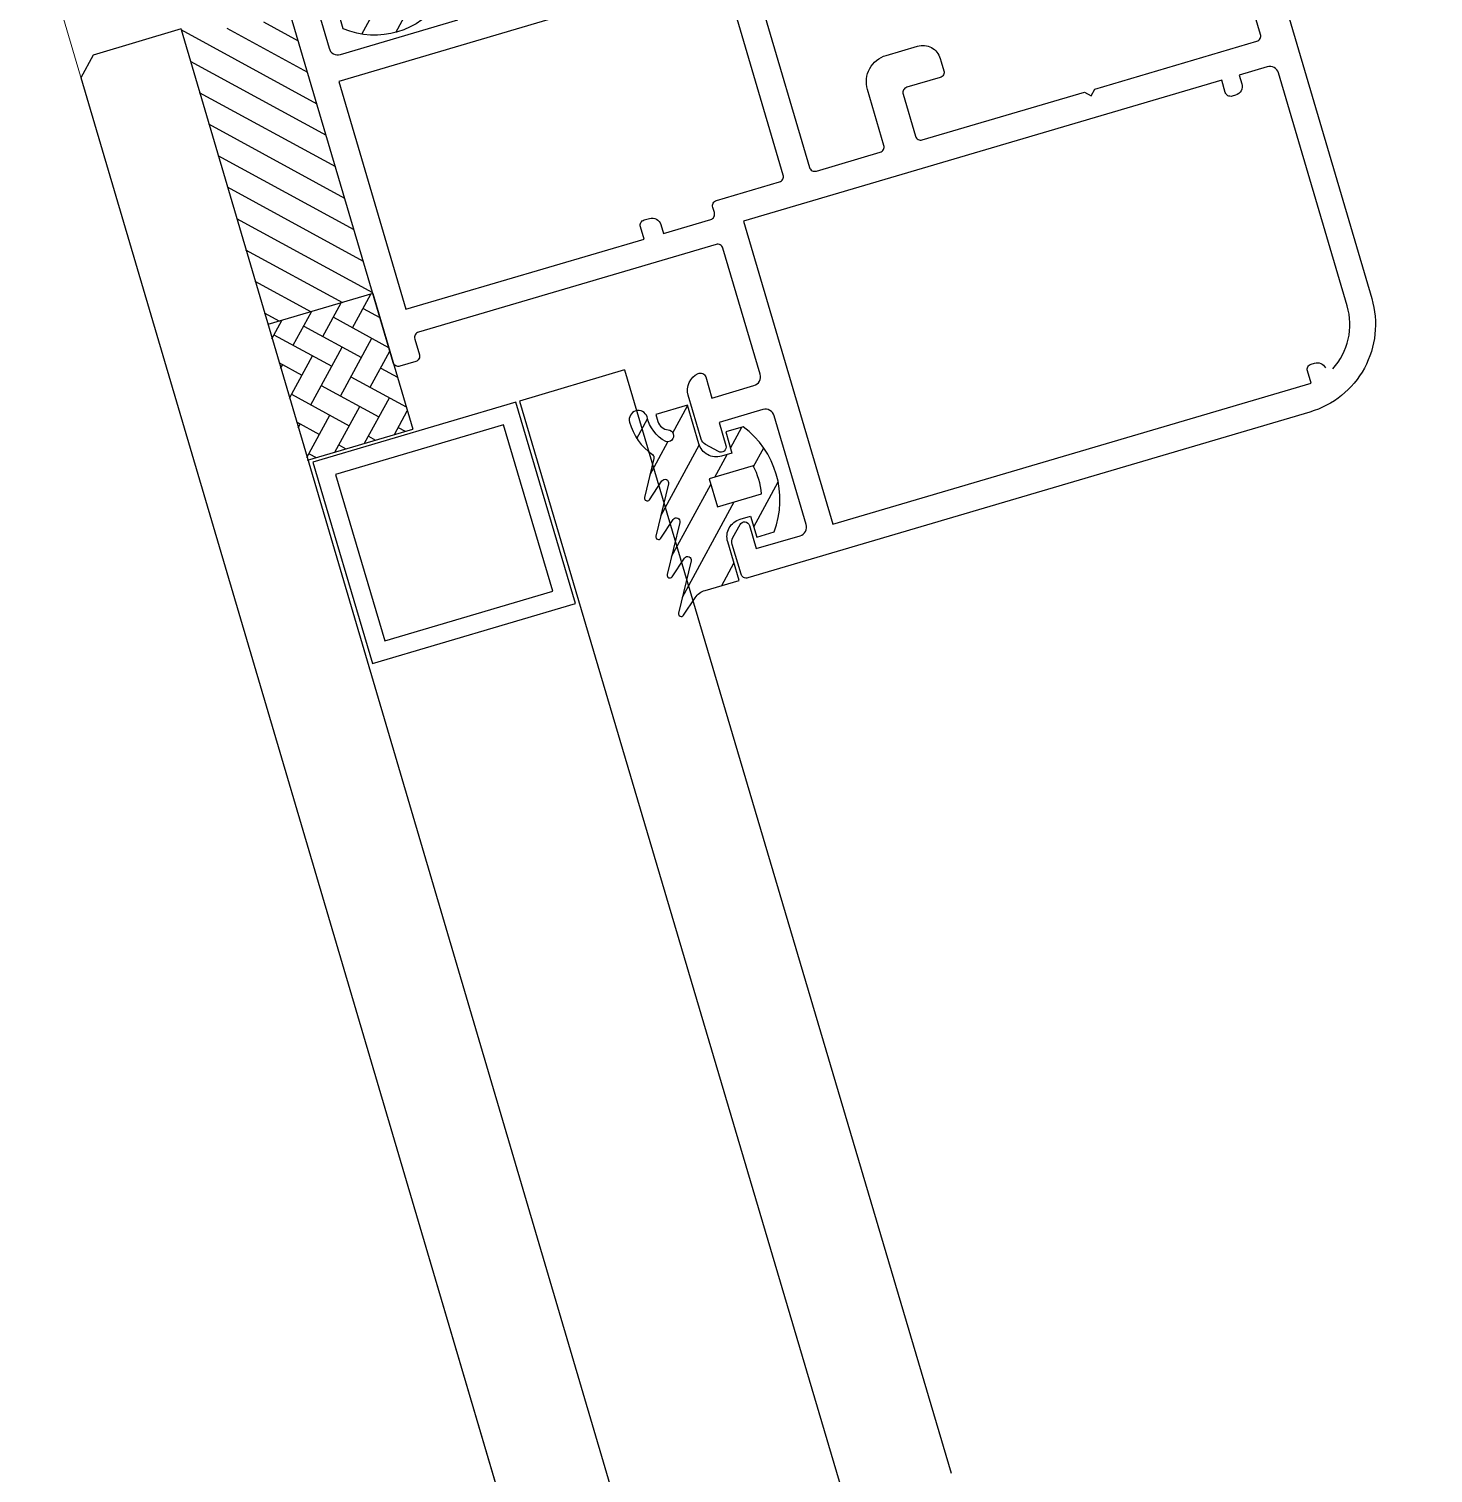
# Model space of a CAD drawing. Header units: millimetres. Extents: x 62878 to 70819, y -67946 to -61850.
# Drawn here: x 63662.3 to 63669.99, y -65550.68 to -65542.77 of the extents above; entities that cross this region are included whole.
import ezdxf

# ---------------------------------------------------------------- set-up
doc = ezdxf.new("R2010")
doc.units = ezdxf.units.MM
doc.layers.add('DOGRAMA', color=171, linetype='Continuous', lineweight=0)
doc.layers.add('GOR-1-yeni', color=46, linetype='Continuous', lineweight=9)
doc.layers.add('DOĞRAMA-yeni', color=40, linetype='Continuous')
pattern_1 = [(61.42666, (63707.5034, -65643.37376), (0.13941514, -0.07592747), [])]

msp = doc.modelspace()

# ---------------------------------------------------------------- hatches: boundary and pattern name
at = {"layer": 'DOGRAMA', "lineweight": -2}
h = msp.add_hatch(dxfattribs=at)
h.set_pattern_fill('ANSI31', color=256, scale=0.05, angle=433.50578, style=0)
h.set_pattern_definition(pattern_1)
edge = h.paths.add_edge_path(flags=16)
edge.add_arc((63664.0928, -65542.0177), 0.6683, 279.55098, 293.30234, ccw=False)
edge.add_line((63664.2037, -65542.6767), (63664.123, -65542.4031))
edge.add_line((63664.123, -65542.4031), (63664.2765, -65542.3579))
edge.add_line((63664.2765, -65542.3579), (63664.3571, -65542.6314))
edge = h.paths.add_edge_path()
edge.add_line((63664.5608, -65542.1906), (63664.5919, -65542.2962))
edge.add_line((63664.5919, -65542.2962), (63664.3617, -65542.364))
edge.add_line((63664.3617, -65542.364), (63664.4154, -65542.5463))
edge.add_line((63664.4154, -65542.5463), (63664.5305, -65542.5123))
edge.add_line((63664.5305, -65542.5123), (63664.5588, -65542.6083))
edge.add_arc((63664.1935, -65542.3594), 0.442, 247.11901, 325.73431, ccw=False)
edge.add_line((63664.0217, -65542.7666), (63663.9934, -65542.6707))
edge.add_line((63663.9934, -65542.6707), (63664.1085, -65542.6368))
edge.add_line((63664.1085, -65542.6368), (63664.0548, -65542.4545))
edge.add_line((63664.0548, -65542.4545), (63663.8246, -65542.5224))
edge.add_line((63663.8246, -65542.5224), (63663.5333, -65541.5663))
edge.add_arc((63663.5812, -65541.5521), 0.05, 23.1365, 196.42666, ccw=False)
edge.add_line((63663.6272, -65541.5325), (63663.8911, -65542.2382))
edge.add_arc((63663.985, -65542.204), 0.1, 200.00139, 286.42666)
edge.add_line((63664.0133, -65542.2999), (63664.4987, -65542.1568))
edge.add_arc((63664.5128, -65542.2048), 0.05, 16.42666, 106.42666, ccw=False)
h = msp.add_hatch(dxfattribs=at)
h.set_pattern_fill('ANSI31', color=256, scale=0.04, angle=433.50578, style=0)
h.set_pattern_definition([(331.42666, (63639.56832, -65412.94606), (0.06074198, 0.11153211), [])])
h.paths.add_polyline_path([(63664.0787, -65543.9592, -0.414214), (63664.0973, -65543.925), (63663.729, -65542.6757, -0.153231), (63663.1252, -65542.7494), (63663.5296, -65544.121)])
h.paths.add_polyline_path([(63664.1833, -65544.2166), (63664.1129, -65543.9778, -0.414214), (63664.0787, -65543.9592), (63663.5296, -65544.121), (63663.6078, -65544.3863)])
h = msp.add_hatch(dxfattribs=at)
h.set_pattern_fill('AR-HBONE', color=256, scale=0.03, angle=433.50578, style=0)
h.set_pattern_definition([(61.42666, (63699.92586, -65538.7876), (0.16277867, 0.04799068), [0.36, -0.12]), (331.42666, (63699.98325, -65538.68221), (0.16277867, 0.04799068), [0.36, -0.12])])
h.paths.add_polyline_path([(63664.3313, -65544.7187), (63664.402, -65544.9585), (63663.8265, -65545.1282), (63663.6078, -65544.3863), (63664.1833, -65544.2166)])
h = msp.add_hatch(dxfattribs=at)
h.set_pattern_fill('ANSI31', color=256, scale=0.05, angle=433.50578, style=0)
h.set_pattern_definition(pattern_1)
edge = h.paths.add_edge_path(flags=16)
edge.add_arc((63665.9136, -65545.3469), 0.4, 4.8897, 27.96362)
edge.add_line((63666.2669, -65545.1594), (63666.0252, -65545.2306))
edge.add_line((63666.0252, -65545.2306), (63666.0705, -65545.3841))
edge.add_line((63666.0705, -65545.3841), (63666.3121, -65545.3128))
edge = h.paths.add_edge_path()
edge.add_arc((63665.9136, -65545.3469), 0.5, 339.55676, 413.29656)
edge.add_line((63666.2124, -65544.9461), (63666.1165, -65544.9743))
edge.add_line((63666.1165, -65544.9743), (63666.1504, -65545.0894))
edge.add_line((63666.1504, -65545.0894), (63666.0929, -65545.1064))
edge.add_arc((63666.0646, -65545.0105), 0.1, 196.42666, 286.42666, ccw=False)
edge.add_line((63665.9687, -65545.0388), (63665.9065, -65544.8277))
edge.add_line((63665.9065, -65544.8277), (63665.7338, -65544.8786))
edge.add_line((63665.7338, -65544.8786), (63665.745, -65544.9165))
edge.add_arc((63665.8073, -65544.8981), 0.065, 196.42666, 264.83599)
edge.add_arc((63665.7985, -65544.9954), 0.0327, -109.00362, 84.83599, ccw=False)
edge.add_arc((63665.8804, -65544.8498), 0.1993, 192.07697, 242.34288, ccw=False)
edge.add_arc((63665.6379, -65544.9069), 0.05, 17.94126, 195.4545)
edge.add_arc((63665.9013, -65544.8339), 0.3233, 195.48601, 234.81232)
edge.add_arc((63665.7035, -65545.1145), 0.02, -13.57334, 54.81232, ccw=False)
edge.add_line((63665.7229, -65545.1192), (63665.6713, -65545.3331))
edge.add_arc((63665.6858, -65545.3367), 0.015, 166.42666, 326.42666)
edge.add_line((63665.6983, -65545.3449), (63665.7664, -65545.2424))
edge.add_arc((63665.7831, -65545.2534), 0.02, -13.57334, 146.42666, ccw=False)
edge.add_line((63665.8025, -65545.2581), (63665.7335, -65545.5442))
edge.add_arc((63665.7481, -65545.5477), 0.015, 166.42666, 326.42666)
edge.add_line((63665.7606, -65545.556), (63665.8286, -65545.4534))
edge.add_arc((63665.8453, -65545.4644), 0.02, -13.57334, 146.42666, ccw=False)
edge.add_line((63665.8648, -65545.4691), (63665.7957, -65545.7552))
edge.add_arc((63665.8103, -65545.7587), 0.015, 166.42666, 326.42666)
edge.add_line((63665.8228, -65545.767), (63665.8909, -65545.6644))
edge.add_arc((63665.9075, -65545.6755), 0.02, -13.57334, 146.42666, ccw=False)
edge.add_line((63665.927, -65545.6802), (63665.8579, -65545.9662))
edge.add_arc((63665.8725, -65545.9697), 0.015, 166.42666, 326.42666)
edge.add_line((63665.885, -65545.978), (63665.9485, -65545.8823))
edge.add_arc((63666.0318, -65545.9376), 0.1, 106.42666, 146.42666, ccw=False)
edge.add_line((63666.0036, -65545.8417), (63666.1893, -65545.7869))
edge.add_line((63666.1893, -65545.7869), (63666.127, -65545.5759))
edge.add_arc((63666.223, -65545.5476), 0.1, 106.42666, 196.42666, ccw=False)
edge.add_line((63666.1947, -65545.4517), (63666.2522, -65545.4347))
edge.add_line((63666.2522, -65545.4347), (63666.2862, -65545.5498))
edge.add_line((63666.2862, -65545.5498), (63666.3821, -65545.5216))

# ---------------------------------------------------------------- linework, layer by layer
for p, q in [((63664.1833, -65544.2166), (63663.6078, -65544.3863)), ((63664.1833, -65544.2166), (63663.6078, -65544.3863)), ((63664.1833, -65544.2166), (63664.402, -65544.9585)), ((63663.8265, -65545.1282), (63664.402, -65544.9585))]:
    msp.add_line(p, q, dxfattribs=at)
for points in [[(63664.5608, -65542.1906), (63664.5919, -65542.2962), (63664.3617, -65542.364), (63664.4154, -65542.5463), (63664.5305, -65542.5123), (63664.5588, -65542.6083, -0.357143), (63664.0217, -65542.7666), (63663.9934, -65542.6707), (63664.1085, -65542.6368), (63664.0548, -65542.4545), (63663.8246, -65542.5224), (63663.5333, -65541.5663, -0.943095), (63663.6272, -65541.5325), (63663.8911, -65542.2382, 0.396056), (63664.0133, -65542.2999), (63664.4987, -65542.1568, -0.414214)], [(63666.3821, -65545.5216, 0.333333), (63666.2124, -65544.9461), (63666.1165, -65544.9743), (63666.1504, -65545.0894), (63666.0929, -65545.1064, -0.414214), (63665.9687, -65545.0388), (63665.9065, -65544.8277), (63665.7338, -65544.8786), (63665.745, -65544.9165, 0.307685), (63665.8015, -65544.9629, -1.128702), (63665.7879, -65545.0263, -0.222912), (63665.6855, -65544.8915, 0.978531), (63665.5897, -65544.9203, 0.173298), (63665.715, -65545.0982, -0.307572), (63665.7229, -65545.1192), (63665.6713, -65545.3331, 0.8391), (63665.6983, -65545.3449), (63665.7664, -65545.2424, -0.8391), (63665.8025, -65545.2581), (63665.7335, -65545.5442, 0.8391), (63665.7606, -65545.556), (63665.8286, -65545.4534, -0.8391), (63665.8648, -65545.4691), (63665.7957, -65545.7552, 0.8391), (63665.8228, -65545.767), (63665.8909, -65545.6644, -0.8391), (63665.927, -65545.6802), (63665.8579, -65545.9662, 0.8391), (63665.885, -65545.978), (63665.9485, -65545.8823, -0.176327), (63666.0036, -65545.8417), (63666.1893, -65545.7869), (63666.127, -65545.5759, -0.414214), (63666.1947, -65545.4517), (63666.2522, -65545.4347), (63666.2862, -65545.5498)], [(63666.3121, -65545.3128, 0.101021), (63666.2669, -65545.1594), (63666.0252, -65545.2306), (63666.0705, -65545.3841)], [(63666.3121, -65545.3128, 0.101021), (63666.2669, -65545.1594), (63666.0252, -65545.2306), (63666.0705, -65545.3841)]]:
    msp.add_lwpolyline(points, format="xyb", close=True, dxfattribs=at)
at = {"layer": 'DOGRAMA', "lineweight": -2, "ltscale": 0.5}
for points in [[(63666.0608, -65541.7797), (63666.5755, -65543.5254, 0.414214), (63666.6127, -65543.5457), (63666.9628, -65543.4425, 0.414214), (63666.9831, -65543.4052), (63666.8926, -65543.0983, -0.414214), (63666.9941, -65542.912), (63667.1668, -65542.8611, -0.414214), (63667.291, -65542.9287), (63667.2966, -65542.9479), (63667.3107, -65542.9959, -0.414214), (63667.2905, -65543.0331), (63667.1082, -65543.0868, 0.414214), (63667.0879, -65543.1241), (63667.1558, -65543.3543, 0.414214), (63667.193, -65543.3746), (63668.0803, -65543.113), (63668.1176, -65543.1333), (63668.1378, -65543.0961), (63669.0251, -65542.8345, 0.414214), (63669.0454, -65542.7972), (63668.9775, -65542.567, 0.414214)], [(63669.0096, -65542.0571), (63669.6544, -65544.2441, -0.414214), (63669.3162, -65544.865), (63666.2372, -65545.7728, -0.414214), (63666.2, -65545.7525), (63666.1521, -65545.5901, -0.19911), (63666.1561, -65545.5521), (63666.1947, -65545.4812, -0.668097), (63666.2467, -65545.4867), (63666.2839, -65545.6131), (63666.5237, -65545.5424, 0.414214), (63666.5576, -65545.4803), (63666.3822, -65544.8856, 0.414214), (63666.3201, -65544.8517), (63666.0803, -65544.9224), (63666.1176, -65545.0488, -0.668097), (63666.0769, -65545.0816), (63666.0061, -65545.043, -0.198962), (63665.982, -65545.0132), (63665.9113, -65544.7734, -0.372839), (63665.9655, -65544.6543, -0.45685), (63666.0068, -65544.6731), (63666.0408, -65544.7882), (63666.271, -65544.7203, 0.414214), (63666.3048, -65544.6582), (63666.1012, -65543.9676, 0.414214), (63666.0639, -65543.9473), (63664.4333, -65544.428, 0.414214), (63664.413, -65544.4653), (63664.4385, -65544.5516, -0.414214), (63664.4182, -65544.5889), (63664.3318, -65544.6143, -0.414214), (63664.2946, -65544.594), (63663.7092, -65542.6085, -0.414214)], [(63663.887, -65542.6812), (63663.9436, -65542.873, 0.414214), (63664.0057, -65542.9069), (63664.6483, -65542.7174, 0.414214)], [(63669.4409, -65544.6279, 0.26214), (63669.5201, -65544.2836), (63669.144, -65543.0079, 0.414214), (63669.0819, -65542.9741), (63668.9284, -65543.0194), (63668.9426, -65543.0673, -0.414214), (63668.9087, -65543.1294), (63668.8896, -65543.1351, -0.414214), (63668.8523, -65543.1148), (63668.8325, -65543.0476), (63666.2139, -65543.8196), (63666.7032, -65545.479), (63669.3217, -65544.707), (63669.3019, -65544.6399, -0.414214), (63669.3222, -65544.6026), (63669.3414, -65544.597, -0.361813), (63669.4002, -65544.6223)]]:
    msp.add_lwpolyline(points, format="xyb", dxfattribs=at)
at = {"layer": 'DOGRAMA', "linetype": 'ByBlock', "lineweight": -2}
msp.add_lwpolyline([(63665.3018, -65542.6707), (63663.9973, -65543.0553), (63664.3649, -65544.3022), (63665.6694, -65543.9176), (63665.6496, -65543.8505, -0.414214), (63665.6699, -65543.8132), (63665.6987, -65543.8047, -0.414214), (63665.7608, -65543.8386), (63665.7749, -65543.8865), (63666.0339, -65543.8102, 0.414214), (63666.0542, -65543.7729), (63666.0457, -65543.7441, -0.414214), (63666.066, -65543.7069), (63666.4113, -65543.6051, 0.414214), (63666.4316, -65543.5678), (63666.0725, -65542.3497, 0.414214)], format="xyb", dxfattribs=at)
at = {"layer": 'DOĞRAMA-yeni', "color": 122, "lineweight": -2}
for p, q in [((63663.1336, -65542.7674), (63662.6524, -65542.9099)), ((63663.1331, -65542.7695), (63682.0724, -65607.0093)), ((63662.6524, -65542.9099), (63662.5849, -65543.0342)), ((63662.5853, -65543.0333), (63681.4678, -65607.0804)), ((63665.5619, -65544.6348), (63664.9865, -65544.8052)), ((63665.5619, -65544.6348), (63667.3506, -65550.6755)), ((63664.9865, -65544.8052), (63666.8458, -65551.0842))]:
    msp.add_line(p, q, dxfattribs=at)
for points in [[(63663.8551, -65545.1402), (63664.1816, -65546.2429), (63665.2939, -65545.9135), (63664.9674, -65544.8108)], [(63663.9794, -65545.2077), (63664.2491, -65546.1186), (63665.1696, -65545.846), (63664.8999, -65544.9351)]]:
    msp.add_lwpolyline(points, close=True, dxfattribs=at)
at = {"layer": 'GOR-1-yeni'}
msp.add_line((63892.7719, -66323.7988), (63662.2999, -65542.065), dxfattribs=at)

doc.saveas('drawing.dxf')
